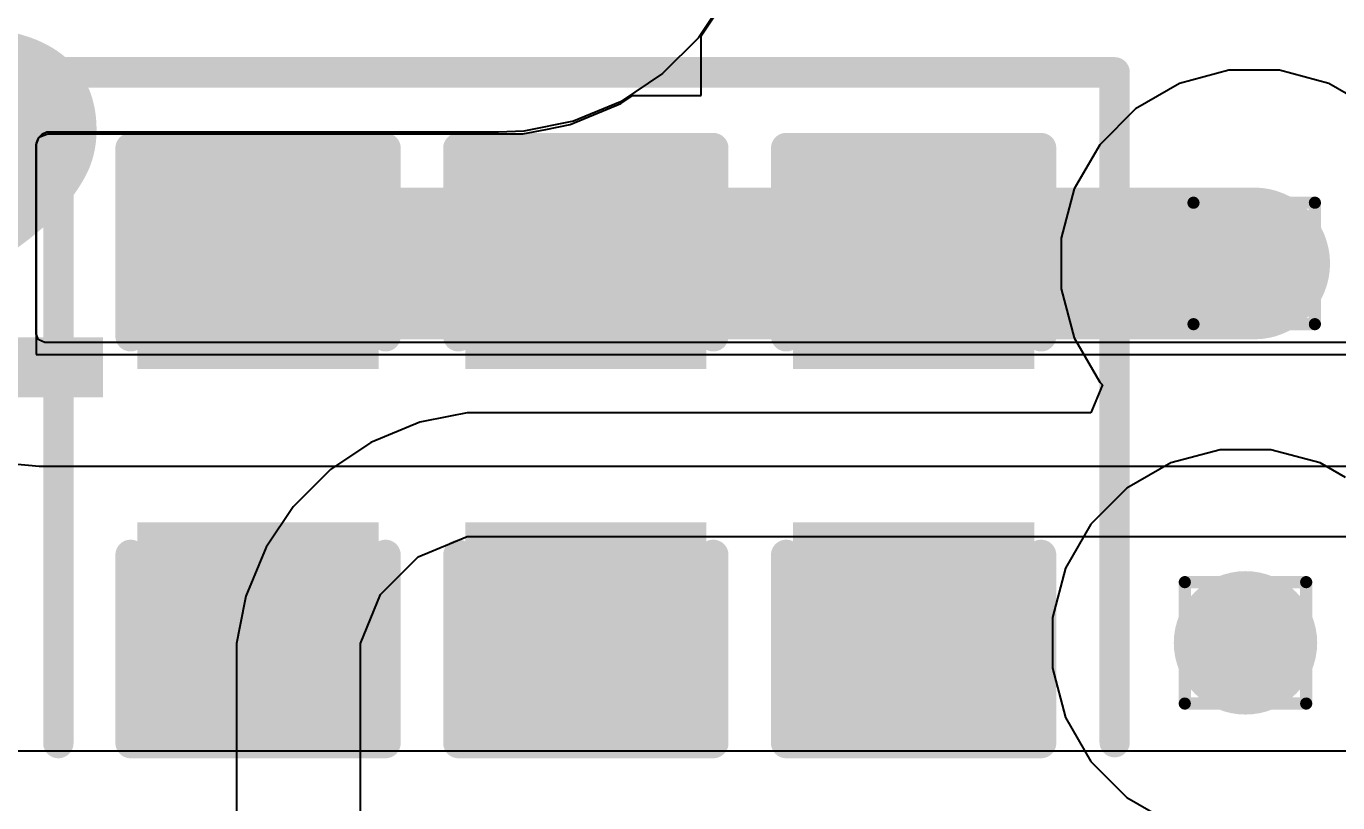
# Model space of a CAD drawing. Header units: inches. Extents: x -9 to 196, y -9 to 68.
# Drawn here: x 42.9 to 48.39, y 17.91 to 21.16 of the extents above; entities that cross this region are included whole.
import ezdxf

# ---------------------------------------------------------------- set-up
doc = ezdxf.new("R2010")
doc.units = ezdxf.units.IN
for name, color, linetype in [('Bottom Layer', 5, 'Continuous'), ('Drill Drawing', 1, 'Continuous'), ('Ground', 16, 'Continuous'), ('Power 3V3', 76, 'Continuous'), ('Top Layer', 1, 'Continuous'), ('Top Overlay', 2, 'Continuous'), ('Top Paste', 8, 'Continuous'), ('Top Solder', 216, 'Continuous'), ('Via Holes', 16, 'Continuous')]:
    doc.layers.add(name, color=color, linetype=linetype)
doc.styles.add('Arial Black_Bold', font='', dxfattribs={"height": 0.2})
doc.styles.get('Arial Black_Bold').set_extended_font_data('Arial Black', bold=True)

# ---------------------------------------------------------------- blocks, each defined once
blk = doc.blocks.new('C___0603_34')
at = {"layer": 'Top Layer'}
for points in [[(-0.3809999999999999, 0.4445), (-0.3809999999999999, -0.4445), (-1.143, -0.4445), (-1.143, 0.4445)], [(1.143, 0.4445), (1.143, -0.4445), (0.3809999999999999, -0.4445), (0.3809999999999999, 0.4445)]]:
    blk.add_hatch(color=1, dxfattribs=at).paths.add_polyline_path(points)
at = {"layer": 'Top Paste'}
for points in [[(-0.3809999999999999, 0.4445), (-0.3809999999999999, -0.4445), (-1.143, -0.4445), (-1.143, 0.4445)], [(1.143, 0.4445), (1.143, -0.4445), (0.3809999999999999, -0.4445), (0.3809999999999999, 0.4445)]]:
    blk.add_hatch(color=8, dxfattribs=at).paths.add_polyline_path(points)
at = {"layer": 'Top Solder'}
for points in [[(-0.3210001199999999, 0.50449988), (-0.3210001199999999, -0.50449988), (-1.20299988, -0.50449988), (-1.20299988, 0.50449988)], [(1.20299988, 0.50449988), (1.20299988, -0.50449988), (0.3210001199999999, -0.50449988), (0.3210001199999999, 0.50449988)]]:
    blk.add_hatch(color=216, dxfattribs=at).paths.add_polyline_path(points)
at = {"layer": 'Top Overlay'}
for points in [[(-1.2446, -0.5334, 0.127, 0.127, 0), (-1.2446, 0.5334, 0.127, 0.127, 0)], [(-0.4571999999999999, 0.5334, 0.127, 0.127, 0), (-1.2446, 0.5334, 0.127, 0.127, 0)], [(1.2446, 0.5334, 0.127, 0.127, 0), (0.4571999999999999, 0.5334, 0.127, 0.127, 0)], [(1.2446, -0.5334, 0.127, 0.127, 0), (1.2446, 0.5334, 0.127, 0.127, 0)], [(-0.4571999999999999, -0.5334, 0.127, 0.127, 0), (-1.2446, -0.5334, 0.127, 0.127, 0)], [(1.2446, -0.5334, 0.127, 0.127, 0), (0.4571999999999999, -0.5334, 0.127, 0.127, 0)]]:
    blk.add_lwpolyline(points, format="xyseb", dxfattribs=at)
for points in [[(-1.27635, 0.5334, 0.0635, 0.0635, 1), (-1.21285, 0.5334, 0.0635, 0.0635, 1)], [(-1.27635, 0.5334, 0.0635, 0.0635, 1), (-1.21285, 0.5334, 0.0635, 0.0635, 1)], [(-0.4889499999999999, 0.5334, 0.0635, 0.0635, 1), (-0.42545, 0.5334, 0.0635, 0.0635, 1)], [(0.42545, 0.5334, 0.0635, 0.0635, 1), (0.4889499999999999, 0.5334, 0.0635, 0.0635, 1)], [(1.21285, 0.5334, 0.0635, 0.0635, 1), (1.27635, 0.5334, 0.0635, 0.0635, 1)], [(1.21285, 0.5334, 0.0635, 0.0635, 1), (1.27635, 0.5334, 0.0635, 0.0635, 1)], [(-1.27635, -0.5334, 0.0635, 0.0635, 1), (-1.21285, -0.5334, 0.0635, 0.0635, 1)], [(-1.27635, -0.5334, 0.0635, 0.0635, 1), (-1.21285, -0.5334, 0.0635, 0.0635, 1)], [(-0.4889499999999999, -0.5334, 0.0635, 0.0635, 1), (-0.42545, -0.5334, 0.0635, 0.0635, 1)], [(0.42545, -0.5334, 0.0635, 0.0635, 1), (0.4889499999999999, -0.5334, 0.0635, 0.0635, 1)], [(1.21285, -0.5334, 0.0635, 0.0635, 1), (1.27635, -0.5334, 0.0635, 0.0635, 1)], [(1.21285, -0.5334, 0.0635, 0.0635, 1), (1.27635, -0.5334, 0.0635, 0.0635, 1)]]:
    blk.add_lwpolyline(points, format="xyseb", close=True, dxfattribs=at)
blk = doc.blocks.new('C___0603_62')
at = {"layer": 'Top Layer'}
for points in [[(-0.3809999999999999, 0.4445), (-0.3809999999999999, -0.4445), (-1.143, -0.4445), (-1.143, 0.4445)], [(1.143, 0.4445), (1.143, -0.4445), (0.3809999999999999, -0.4445), (0.3809999999999999, 0.4445)]]:
    blk.add_hatch(color=1, dxfattribs=at).paths.add_polyline_path(points)
at = {"layer": 'Top Paste'}
for points in [[(-0.3809999999999999, 0.4445), (-0.3809999999999999, -0.4445), (-1.143, -0.4445), (-1.143, 0.4445)], [(1.143, 0.4445), (1.143, -0.4445), (0.3809999999999999, -0.4445), (0.3809999999999999, 0.4445)]]:
    blk.add_hatch(color=8, dxfattribs=at).paths.add_polyline_path(points)
at = {"layer": 'Top Solder'}
for points in [[(-0.3210001199999999, 0.50449988), (-0.3210001199999999, -0.50449988), (-1.20299988, -0.50449988), (-1.20299988, 0.50449988)], [(1.20299988, 0.50449988), (1.20299988, -0.50449988), (0.3210001199999999, -0.50449988), (0.3210001199999999, 0.50449988)]]:
    blk.add_hatch(color=216, dxfattribs=at).paths.add_polyline_path(points)
at = {"layer": 'Top Overlay'}
for points in [[(-1.24460254, -0.5333974599999999, 0.127, 0.127, 0), (-1.24460254, 0.5333974599999999, 0.127, 0.127, 0)], [(-0.45720254, 0.5333974599999999, 0.127, 0.127, 0), (-1.24460254, 0.5333974599999999, 0.127, 0.127, 0)], [(1.24459238, 0.5334, 0.127, 0.127, 0), (0.4571974599999999, 0.5334, 0.127, 0.127, 0)], [(1.24459238, -0.5334, 0.127, 0.127, 0), (1.24459238, 0.5334, 0.127, 0.127, 0)], [(-0.45720254, -0.5333974599999999, 0.127, 0.127, 0), (-1.24460254, -0.5333974599999999, 0.127, 0.127, 0)], [(1.24459238, -0.5334, 0.127, 0.127, 0), (0.4571974599999999, -0.5334, 0.127, 0.127, 0)]]:
    blk.add_lwpolyline(points, format="xyseb", dxfattribs=at)
for points in [[(-1.27635254, 0.5333974599999999, 0.0635, 0.0635, 1), (-1.21285254, 0.5333974599999999, 0.0635, 0.0635, 1)], [(-1.27635254, 0.5333974599999999, 0.0635, 0.0635, 1), (-1.21285254, 0.5333974599999999, 0.0635, 0.0635, 1)], [(-0.4889525399999999, 0.5333974599999999, 0.0635, 0.0635, 1), (-0.42545254, 0.5333974599999999, 0.0635, 0.0635, 1)], [(0.42544746, 0.5334, 0.0635, 0.0635, 1), (0.48894746, 0.5334, 0.0635, 0.0635, 1)], [(1.21284238, 0.5334, 0.0635, 0.0635, 1), (1.27634238, 0.5334, 0.0635, 0.0635, 1)], [(1.21284238, 0.5334, 0.0635, 0.0635, 1), (1.27634238, 0.5334, 0.0635, 0.0635, 1)], [(-1.27635254, -0.5333974599999999, 0.0635, 0.0635, 1), (-1.21285254, -0.5333974599999999, 0.0635, 0.0635, 1)], [(-1.27635254, -0.5333974599999999, 0.0635, 0.0635, 1), (-1.21285254, -0.5333974599999999, 0.0635, 0.0635, 1)], [(-0.4889525399999999, -0.5333974599999999, 0.0635, 0.0635, 1), (-0.42545254, -0.5333974599999999, 0.0635, 0.0635, 1)], [(0.42544746, -0.5334, 0.0635, 0.0635, 1), (0.48894746, -0.5334, 0.0635, 0.0635, 1)], [(1.21284238, -0.5334, 0.0635, 0.0635, 1), (1.27634238, -0.5334, 0.0635, 0.0635, 1)], [(1.21284238, -0.5334, 0.0635, 0.0635, 1), (1.27634238, -0.5334, 0.0635, 0.0635, 1)]]:
    blk.add_lwpolyline(points, format="xyseb", close=True, dxfattribs=at)
blk = doc.blocks.new('C___0603_63')
at = {"layer": 'Top Layer'}
for points in [[(-0.3809999999999999, 0.4445), (-0.3809999999999999, -0.4445), (-1.143, -0.4445), (-1.143, 0.4445)], [(1.143, 0.4445), (1.143, -0.4445), (0.3809999999999999, -0.4445), (0.3809999999999999, 0.4445)]]:
    blk.add_hatch(color=1, dxfattribs=at).paths.add_polyline_path(points)
at = {"layer": 'Top Paste'}
for points in [[(-0.3809999999999999, 0.4445), (-0.3809999999999999, -0.4445), (-1.143, -0.4445), (-1.143, 0.4445)], [(1.143, 0.4445), (1.143, -0.4445), (0.3809999999999999, -0.4445), (0.3809999999999999, 0.4445)]]:
    blk.add_hatch(color=8, dxfattribs=at).paths.add_polyline_path(points)
at = {"layer": 'Top Solder'}
for points in [[(-0.3210001199999999, 0.50449988), (-0.3210001199999999, -0.50449988), (-1.20299988, -0.50449988), (-1.20299988, 0.50449988)], [(1.20299988, 0.50449988), (1.20299988, -0.50449988), (0.3210001199999999, -0.50449988), (0.3210001199999999, 0.50449988)]]:
    blk.add_hatch(color=216, dxfattribs=at).paths.add_polyline_path(points)
at = {"layer": 'Top Overlay'}
for points in [[(-1.2446, 0.5334, 0.127, 0.127, 0), (-1.2446, -0.5334, 0.127, 0.127, 0)], [(-1.2446, 0.5334, 0.127, 0.127, 0), (-0.4571999999999999, 0.5334, 0.127, 0.127, 0)], [(0.4571999999999999, 0.5334, 0.127, 0.127, 0), (1.2446, 0.5334, 0.127, 0.127, 0)], [(1.2446, 0.5334, 0.127, 0.127, 0), (1.2446, -0.5334, 0.127, 0.127, 0)], [(-1.2446, -0.5334, 0.127, 0.127, 0), (-0.4571999999999999, -0.5334, 0.127, 0.127, 0)], [(0.4571999999999999, -0.5334, 0.127, 0.127, 0), (1.2446, -0.5334, 0.127, 0.127, 0)]]:
    blk.add_lwpolyline(points, format="xyseb", dxfattribs=at)
for points in [[(-1.27635, 0.5334, 0.0635, 0.0635, 1), (-1.21285, 0.5334, 0.0635, 0.0635, 1)], [(-1.27635, 0.5334, 0.0635, 0.0635, 1), (-1.21285, 0.5334, 0.0635, 0.0635, 1)], [(-0.4889499999999999, 0.5334, 0.0635, 0.0635, 1), (-0.42545, 0.5334, 0.0635, 0.0635, 1)], [(0.42545, 0.5334, 0.0635, 0.0635, 1), (0.4889499999999999, 0.5334, 0.0635, 0.0635, 1)], [(1.21285, 0.5334, 0.0635, 0.0635, 1), (1.27635, 0.5334, 0.0635, 0.0635, 1)], [(1.21285, 0.5334, 0.0635, 0.0635, 1), (1.27635, 0.5334, 0.0635, 0.0635, 1)], [(-1.27635, -0.5334, 0.0635, 0.0635, 1), (-1.21285, -0.5334, 0.0635, 0.0635, 1)], [(-1.27635, -0.5334, 0.0635, 0.0635, 1), (-1.21285, -0.5334, 0.0635, 0.0635, 1)], [(-0.4889499999999999, -0.5334, 0.0635, 0.0635, 1), (-0.42545, -0.5334, 0.0635, 0.0635, 1)], [(0.42545, -0.5334, 0.0635, 0.0635, 1), (0.4889499999999999, -0.5334, 0.0635, 0.0635, 1)], [(1.21285, -0.5334, 0.0635, 0.0635, 1), (1.27635, -0.5334, 0.0635, 0.0635, 1)], [(1.21285, -0.5334, 0.0635, 0.0635, 1), (1.27635, -0.5334, 0.0635, 0.0635, 1)]]:
    blk.add_lwpolyline(points, format="xyseb", close=True, dxfattribs=at)

msp = doc.modelspace()

# ---------------------------------------------------------------- hatches: boundary and pattern name
at = {"layer": 'Bottom Layer'}
h = msp.add_hatch(color=5, dxfattribs=at)
edge = h.paths.add_edge_path()
edge.add_arc((48.03941878, 20.16379762), 0.2999994, 0, 360)
h = msp.add_hatch(color=5, dxfattribs=at)
edge = h.paths.add_edge_path()
edge.add_arc((48.00304598, 18.576544), 0.2999994, 0, 360)
at = {"layer": 'Ground'}
h = msp.add_hatch(color=16, dxfattribs=at)
edge = h.paths.add_edge_path()
edge.add_arc((48.03941878, 20.16379762), 0.2999994, 0, 360)
h = msp.add_hatch(color=16, dxfattribs=at)
edge = h.paths.add_edge_path()
edge.add_arc((48.00304598, 18.576544), 0.2999994, 0, 360)
at = {"layer": 'Power 3V3'}
h = msp.add_hatch(color=76, dxfattribs=at)
edge = h.paths.add_edge_path()
edge.add_arc((48.03941878, 20.16379762), 0.2999994, 0, 360)
h = msp.add_hatch(color=76, dxfattribs=at)
edge = h.paths.add_edge_path()
edge.add_arc((48.00304598, 18.576544), 0.2999994, 0, 360)
at = {"layer": 'Top Layer'}
h = msp.add_hatch(color=1, dxfattribs=at)
edge = h.paths.add_edge_path()
edge.add_arc((48.03941878, 20.16379762), 0.2999994, 0, 360)
h = msp.add_hatch(color=1, dxfattribs=at)
edge = h.paths.add_edge_path()
edge.add_arc((48.00304598, 18.576544), 0.2999994, 0, 360)
at = {"layer": 'Via Holes'}
h = msp.add_hatch(color=7, dxfattribs=at)
edge = h.paths.add_edge_path()
edge.add_arc((48.03941878, 20.16379762), 0.1499997, 0, 360)
h = msp.add_hatch(color=7, dxfattribs=at)
edge = h.paths.add_edge_path()
edge.add_arc((48.00304598, 18.576544), 0.1499997, 0, 360)

# ---------------------------------------------------------------- linework, layer by layer
at = {"layer": 'Bottom Layer'}
for p, q in [((47.89667078, 19.3845434), (47.69116954, 19.32947874)), ((48.10942118, 19.3845434), (47.89667078, 19.3845434)), ((48.31492242, 19.32947874), (48.10942118, 19.3845434)), ((47.69116954, 19.32947874), (47.50692302, 19.22310354)), ((48.42140938, 19.26799804), (48.31492242, 19.32947874)), ((47.50692302, 19.22310354), (47.35648644, 19.07266696)), ((47.35648644, 19.07266696), (47.25011124, 18.88842044)), ((47.25011124, 18.88842044), (47.19504658, 18.6829192)), ((47.19504658, 18.6829192), (47.19504658, 18.4701688)), ((47.19504658, 18.4701688), (47.25011124, 18.26466756)), ((47.25011124, 18.26466756), (47.35648644, 18.08042104)), ((47.35648644, 18.08042104), (47.50692302, 17.92998446)), ((47.50692302, 17.92998446), (47.69116954, 17.82360926))]:
    msp.add_line(p, q, dxfattribs=at)
at = {"layer": 'Drill Drawing'}
for points in [[(47.78541878, 20.41779762, 0.0508, 0.0508, 0), (48.29341878, 20.41779762, 0.0508, 0.0508, 0)], [(47.78541878, 19.90979762, 0.0508, 0.0508, 0), (47.78541878, 20.41779762, 0.0508, 0.0508, 0)], [(48.29341878, 19.90979762, 0.0508, 0.0508, 0), (48.29341878, 20.41779762, 0.0508, 0.0508, 0)], [(47.78541878, 19.90979762, 0.0508, 0.0508, 0), (48.29341878, 19.90979762, 0.0508, 0.0508, 0)], [(47.74904598, 18.830544, 0.0508, 0.0508, 0), (48.25704597999999, 18.830544, 0.0508, 0.0508, 0)], [(47.74904598, 18.322544, 0.0508, 0.0508, 0), (47.74904598, 18.830544, 0.0508, 0.0508, 0)], [(48.25704597999999, 18.322544, 0.0508, 0.0508, 0), (48.25704597999999, 18.830544, 0.0508, 0.0508, 0)], [(47.74904598, 18.322544, 0.0508, 0.0508, 0), (48.25704597999999, 18.322544, 0.0508, 0.0508, 0)]]:
    msp.add_lwpolyline(points, format="xyseb", dxfattribs=at)
for points in [[(47.77271878, 20.41779762, 0.0254, 0.0254, 1), (47.79811878, 20.41779762, 0.0254, 0.0254, 1)], [(47.77271878, 20.41779762, 0.0254, 0.0254, 1), (47.79811878, 20.41779762, 0.0254, 0.0254, 1)], [(48.28071878, 20.41779762, 0.0254, 0.0254, 1), (48.30611878, 20.41779762, 0.0254, 0.0254, 1)], [(48.28071878, 20.41779762, 0.0254, 0.0254, 1), (48.30611878, 20.41779762, 0.0254, 0.0254, 1)], [(47.77271878, 19.90979762, 0.0254, 0.0254, 1), (47.79811878, 19.90979762, 0.0254, 0.0254, 1)], [(47.77271878, 19.90979762, 0.0254, 0.0254, 1), (47.79811878, 19.90979762, 0.0254, 0.0254, 1)], [(48.28071878, 19.90979762, 0.0254, 0.0254, 1), (48.30611878, 19.90979762, 0.0254, 0.0254, 1)], [(48.28071878, 19.90979762, 0.0254, 0.0254, 1), (48.30611878, 19.90979762, 0.0254, 0.0254, 1)], [(47.73634598, 18.830544, 0.0254, 0.0254, 1), (47.76174598, 18.830544, 0.0254, 0.0254, 1)], [(47.73634598, 18.830544, 0.0254, 0.0254, 1), (47.76174598, 18.830544, 0.0254, 0.0254, 1)], [(48.24434598, 18.830544, 0.0254, 0.0254, 1), (48.26974598, 18.830544, 0.0254, 0.0254, 1)], [(48.24434598, 18.830544, 0.0254, 0.0254, 1), (48.26974598, 18.830544, 0.0254, 0.0254, 1)], [(47.73634598, 18.322544, 0.0254, 0.0254, 1), (47.76174598, 18.322544, 0.0254, 0.0254, 1)], [(47.73634598, 18.322544, 0.0254, 0.0254, 1), (47.76174598, 18.322544, 0.0254, 0.0254, 1)], [(48.24434598, 18.322544, 0.0254, 0.0254, 1), (48.26974598, 18.322544, 0.0254, 0.0254, 1)], [(48.24434598, 18.322544, 0.0254, 0.0254, 1), (48.26974598, 18.322544, 0.0254, 0.0254, 1)]]:
    msp.add_lwpolyline(points, format="xyseb", close=True, dxfattribs=at)
at = {"layer": 'Ground'}
for p, q in [((47.89667078, 19.3845434), (47.69116954, 19.32947874)), ((48.10942118, 19.3845434), (47.89667078, 19.3845434)), ((48.31492242, 19.32947874), (48.10942118, 19.3845434)), ((47.69116954, 19.32947874), (47.50692302, 19.22310354)), ((48.42140938, 19.26799804), (48.31492242, 19.32947874)), ((47.50692302, 19.22310354), (47.35648644, 19.07266696)), ((47.35648644, 19.07266696), (47.25011124, 18.88842044)), ((47.25011124, 18.88842044), (47.19504658, 18.6829192)), ((47.19504658, 18.6829192), (47.19504658, 18.4701688)), ((47.19504658, 18.4701688), (47.25011124, 18.26466756)), ((47.25011124, 18.26466756), (47.35648644, 18.08042104)), ((47.35648644, 18.08042104), (47.50692302, 17.92998446)), ((47.50692302, 17.92998446), (47.69116954, 17.82360926))]:
    msp.add_line(p, q, dxfattribs=at)
at = {"layer": 'Power 3V3'}
for p, q in [((47.93304358, 20.97179702), (47.72754233999999, 20.91673236)), ((48.14579397999999, 20.97179702), (47.93304358, 20.97179702)), ((48.35129522, 20.91673236), (48.14579397999999, 20.97179702)), ((47.72754233999999, 20.91673236), (47.54329582, 20.81035716)), ((48.53554173999999, 20.81035716), (48.35129522, 20.91673236)), ((47.54329582, 20.81035716), (47.39285924, 20.65992058)), ((47.39285924, 20.65992058), (47.28648404, 20.47567406)), ((47.28648404, 20.47567406), (47.23141938, 20.27017282)), ((47.23141938, 20.27017282), (47.23141938, 20.05742242)), ((47.23141938, 20.05742242), (47.28648404, 19.85192118)), ((47.28648404, 19.85192118), (47.39285924, 19.66767466)), ((47.40444672, 19.65608718), (47.35584382, 19.53875442)), ((47.39285924, 19.66767466), (47.40444672, 19.65608718)), ((44.7462783, 19.53875442), (44.67456902, 19.52448978)), ((44.8572509, 19.53875188), (44.7462783, 19.53875442)), ((44.8572763, 19.53875696), (44.8572509, 19.53875188)), ((47.35584382, 19.53875442), (44.8572763, 19.53875696)), ((44.54806686, 19.49932854), (44.34296186, 19.41437316)), ((44.54807448, 19.49933362), (44.54806686, 19.49932854)), ((44.67456902, 19.52448978), (44.54807448, 19.49933362)), ((44.34296186, 19.41437316), (44.17492815999999, 19.30209754)), ((44.17492815999999, 19.30209754), (44.01794599999999, 19.14511538)), ((44.01794599999999, 19.14511538), (43.90566783999999, 18.97707914)), ((44.5411733, 18.93584732), (44.74627576, 19.0208027)), ((44.74627576, 19.0208027), (44.85727376, 19.02080016)), ((44.85727376, 19.02080016), (44.8572763, 19.02080524)), ((44.8572763, 19.02080524), (48.92419222, 19.02080016)), ((43.90566783999999, 18.97707914), (43.82071246, 18.77197414)), ((44.38419368, 18.7788677), (44.5411733, 18.93584732)), ((43.82070738, 18.77196652), (43.79555122, 18.64547198)), ((43.82071246, 18.77197414), (43.82070738, 18.77196652)), ((44.29923829999999, 18.57376524), (44.38419368, 18.7788677)), ((43.79555122, 18.64547198), (43.78128658, 18.5737627)), ((43.78128658, 18.5737627), (43.78128912, 18.46275454)), ((44.29924084, 18.46276724), (44.29923829999999, 18.57376524)), ((43.78128912, 18.46275454), (43.78128912, 16.02492858)), ((44.29924084, 16.02492858), (44.29924084, 18.46276724))]:
    msp.add_line(p, q, dxfattribs=at)
at = {"layer": 'Top Layer'}
for p, q in [((45.83190986, 21.284565), (45.71402845999999, 21.10814168)), ((45.72545846, 21.1156169), (45.77866384, 21.19525606)), ((45.71402845999999, 21.10814168), (45.5639932, 20.95810642)), ((45.72545846, 20.86579774), (45.72545846, 21.1156169)), ((45.5639932, 20.95810642), (45.38756987999999, 20.84022502)), ((45.38965268, 20.83293776), (45.43883216, 20.86579774)), ((45.43883216, 20.86579774), (45.72545846, 20.86579774)), ((45.1773544, 20.74502328), (45.3896095, 20.83291998)), ((45.38756987999999, 20.84022502), (45.19153776, 20.7590263)), ((45.3896095, 20.83291998), (45.38962982, 20.83293268)), ((45.38962982, 20.83293268), (45.38965268, 20.83293776)), ((45.19153776, 20.7590263), (44.98343302, 20.71762938)), ((45.07498477999999, 20.72467026), (45.17731376, 20.7450055)), ((45.17731376, 20.7450055), (45.17733408, 20.7450182)), ((45.17733408, 20.7450182), (45.1773544, 20.74502328)), ((42.96645712, 20.70388798), (42.95069134, 20.6881222)), ((42.95460802, 20.68942522), (42.95836721999999, 20.69318696)), ((42.95836721999999, 20.69318696), (42.9874807, 20.70524434)), ((42.98705398, 20.71241984), (42.96645712, 20.70388798)), ((42.99820204, 20.71241984), (42.98705398, 20.71241984)), ((42.9874807, 20.70524434), (42.99141262, 20.70563042)), ((42.99141262, 20.70563042), (44.86423082, 20.7056355)), ((44.8773423, 20.71241984), (42.99820204, 20.71241984)), ((44.86423082, 20.7056355), (44.9790947, 20.70561518)), ((44.98343302, 20.71762938), (44.8773423, 20.71241984)), ((44.8773423, 20.71241984), (44.8773423, 20.71241984)), ((44.9790947, 20.70561518), (44.97911756, 20.70562026)), ((44.97911756, 20.70562026), (44.97914041999999, 20.70561518)), ((44.97914041999999, 20.70561518), (45.07498477999999, 20.72467026)), ((42.95069134, 20.6881222), (42.94216202, 20.66752534)), ((42.94216202, 20.66752534), (42.94216202, 20.65637982)), ((42.94216202, 20.65637982), (42.9425481, 20.66031174)), ((42.94216202, 20.65637982), (42.94216202, 20.65637982)), ((42.94216202, 20.65637982), (42.94216202, 19.78280524)), ((42.94216202, 19.87134202), (42.94216202, 20.65637982)), ((42.9425481, 20.66031174), (42.95460802, 20.68942522)), ((42.9423322, 19.86960466), (42.94216202, 19.87134202)), ((42.95273604, 19.84448914), (42.9423322, 19.86960466)), ((42.95344215999999, 19.84378302), (42.95273604, 19.84448914)), ((42.97855767999999, 19.83337918), (42.95344215999999, 19.84378302)), ((42.98029503999999, 19.833209), (42.97855767999999, 19.83337918)), ((48.9802297, 19.83320392), (42.98029503999999, 19.833209)), ((42.94216202, 19.78280524), (47.05895592, 19.78280524)), ((47.05895592, 19.78280524), (47.05895592, 19.78279762)), ((47.05895592, 19.78279762), (49.03070203999999, 19.78279762)), ((42.85133162, 19.32545284), (42.95485694, 19.31525728)), ((42.95485694, 19.31525728), (42.95485694, 19.31525728)), ((42.95485694, 19.31525728), (48.98027287999999, 19.3152522)), ((49.08623152, 18.12286952), (41.3179514, 18.12286952))]:
    msp.add_line(p, q, dxfattribs=at)
for points in [[(43.87125592, 20.16380524, 0.635, 0.635, 0), (45.24285592, 20.16380524, 0.635, 0.635, 0)], [(45.24285592, 20.16380524, 0.635, 0.635, 0), (45.242861, 20.16380016, 0.635, 0.635, 0)], [(45.242861, 20.16380016, 0.635, 0.635, 0), (46.614461, 20.16380016, 0.635, 0.635, 0)], [(46.614461, 20.16380016, 0.635, 0.635, 0), (46.61446354, 20.16379762, 0.635, 0.635, 0)], [(46.61446354, 20.16379762, 0.635, 0.635, 0), (48.03941878, 20.16379762, 0.635, 0.635, 0)]]:
    msp.add_lwpolyline(points, format="xyseb", dxfattribs=at)
for points in [[(43.71250592, 20.16380524, 0.3175, 0.3175, 1), (44.03000591999999, 20.16380524, 0.3175, 0.3175, 1)], [(45.08410592, 20.16380524, 0.3175, 0.3175, 1), (45.40160591999999, 20.16380524, 0.3175, 0.3175, 1)], [(45.08410592, 20.16380524, 0.3175, 0.3175, 1), (45.40160591999999, 20.16380524, 0.3175, 0.3175, 1)], [(45.08411099999999, 20.16380016, 0.3175, 0.3175, 1), (45.401611, 20.16380016, 0.3175, 0.3175, 1)], [(45.08411099999999, 20.16380016, 0.3175, 0.3175, 1), (45.401611, 20.16380016, 0.3175, 0.3175, 1)], [(46.45571099999999, 20.16380016, 0.3175, 0.3175, 1), (46.773211, 20.16380016, 0.3175, 0.3175, 1)], [(46.45571099999999, 20.16380016, 0.3175, 0.3175, 1), (46.773211, 20.16380016, 0.3175, 0.3175, 1)], [(46.45571354, 20.16379762, 0.3175, 0.3175, 1), (46.77321353999999, 20.16379762, 0.3175, 0.3175, 1)], [(46.45571354, 20.16379762, 0.3175, 0.3175, 1), (46.77321353999999, 20.16379762, 0.3175, 0.3175, 1)], [(47.88066877999999, 20.16379762, 0.3175, 0.3175, 1), (48.19816878, 20.16379762, 0.3175, 0.3175, 1)]]:
    msp.add_lwpolyline(points, format="xyseb", close=True, dxfattribs=at)
at = {"layer": 'Top Overlay'}
for points in [[(43.03561624, 20.96337184, 0.127, 0.127, 0), (47.45555406, 20.96337184, 0.127, 0.127, 0)], [(43.03561624, 18.15720524, 0.127, 0.127, 0), (43.03561624, 20.96337184, 0.127, 0.127, 0)], [(47.45555406, 18.16090094, 0.127, 0.127, 0), (47.45555406, 20.96337184, 0.127, 0.127, 0)]]:
    msp.add_lwpolyline(points, format="xyseb", dxfattribs=at)
for points in [[(43.00386623999999, 20.96337184, 0.0635, 0.0635, 1), (43.06736624, 20.96337184, 0.0635, 0.0635, 1)], [(43.00386623999999, 20.96337184, 0.0635, 0.0635, 1), (43.06736624, 20.96337184, 0.0635, 0.0635, 1)], [(47.42380406, 20.96337184, 0.0635, 0.0635, 1), (47.48730406, 20.96337184, 0.0635, 0.0635, 1)], [(47.42380406, 20.96337184, 0.0635, 0.0635, 1), (47.48730406, 20.96337184, 0.0635, 0.0635, 1)], [(43.00386623999999, 18.15720524, 0.0635, 0.0635, 1), (43.06736624, 18.15720524, 0.0635, 0.0635, 1)], [(47.42380406, 18.16090094, 0.0635, 0.0635, 1), (47.48730406, 18.16090094, 0.0635, 0.0635, 1)]]:
    msp.add_lwpolyline(points, format="xyseb", close=True, dxfattribs=at)

# ---------------------------------------------------------------- block references
for name, p, rotation in [('C___0603_34', (43.87125592, 19.40180524), 270), ('C___0603_63', (45.24285592, 19.40180524), 90), ('C___0603_62', (46.61445592, 19.40179762), 270)]:
    msp.add_blockref(name, p, dxfattribs=dict(rotation=rotation))

# ---------------------------------------------------------------- texts
at = {"layer": 'Top Overlay', "style": 'Arial Black_Bold'}
msp.add_text('2', height=1.524, dxfattribs=at).set_placement((41.96417566, 19.60430166))

doc.saveas('drawing.dxf')
